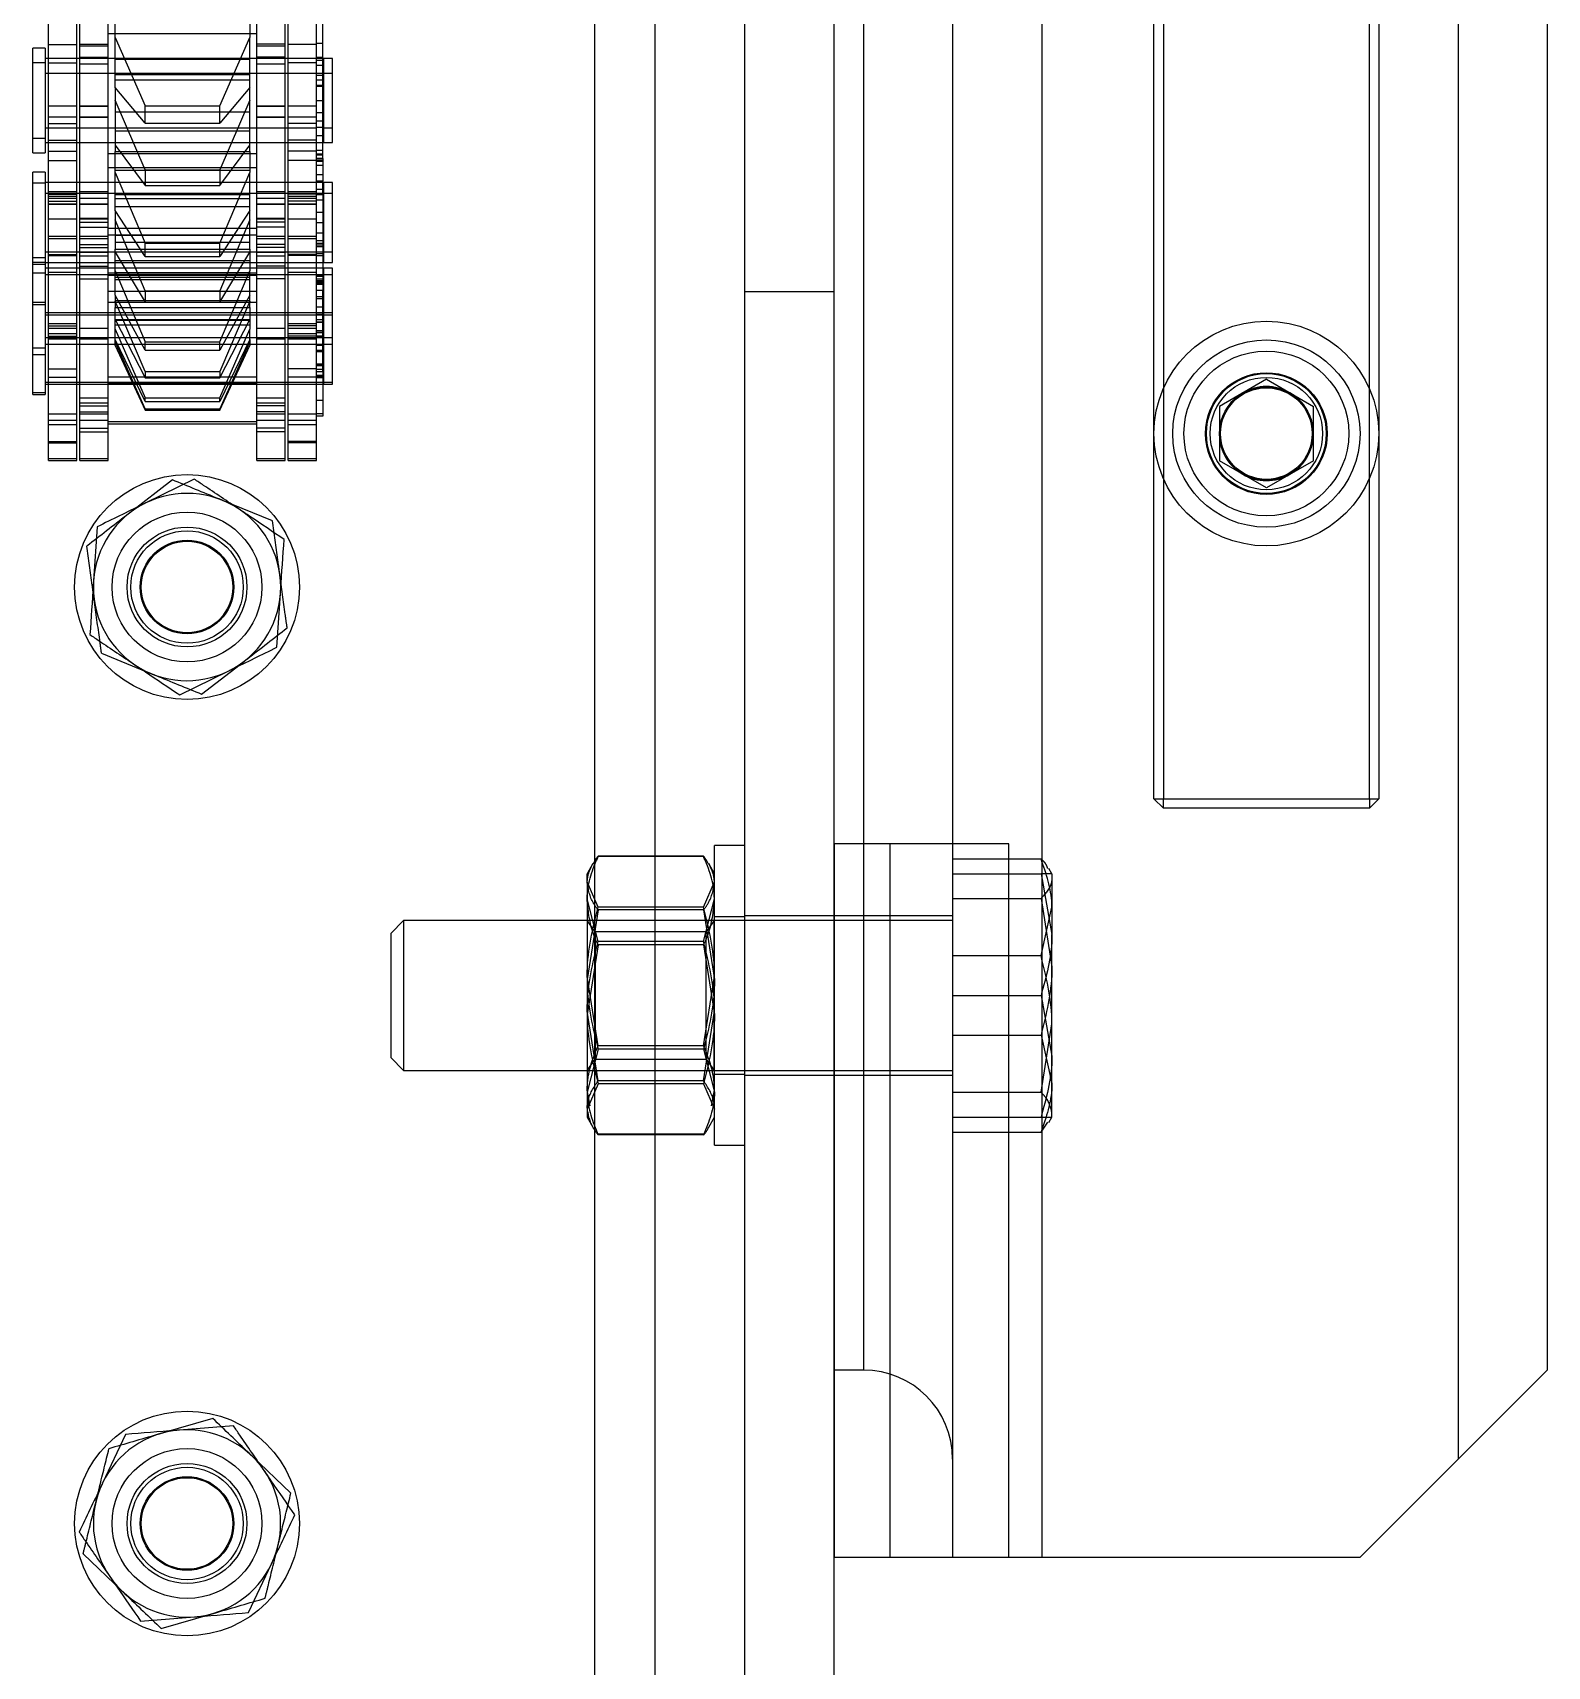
# Model space of a CAD drawing. Header units: metres. Extents: x 0 to 63075, y 0 to 44550.
# Drawn here: x 14015.7 to 14096.6, y 27165.4 to 27252.7 of the extents above; entities that cross this region are included whole.
import ezdxf

# ---------------------------------------------------------------- set-up
doc = ezdxf.new("R2010")
doc.units = ezdxf.units.M
doc.header["$LTSCALE"] = 75
doc.linetypes.add('HIDDEN2', pattern=[4.7625, 3.175, -1.5875])
for name, color, linetype in [('SDM', 7, 'Continuous'), ('SL4', 4, 'Continuous'), ('ST1', 7, 'HIDDEN2')]:
    doc.layers.add(name, color=color, linetype=linetype)

# ---------------------------------------------------------------- blocks, each defined once
blk = doc.blocks.new('A$C429c7d53')
at = {"layer": 'SL4'}
for p, q in [((337.765, 1004.763), (337.765, 54.76)), ((339.358, 381.194), (339.358, 91.194)), ((344.115, 378.194), (344.115, 86.437)), ((371.108, 378.194), (371.108, 86.437)), ((375.865, 378.019), (375.865, 91.194)), ((348.878, 344.217), (348.878, 117.694)), ((328.24, 59.76), (328.24, 215)), ((360.865, 144.092), (358.355, 142.643)), ((360.865, 144.092), (363.375, 142.643)), ((358.355, 142.643), (358.355, 139.745)), ((363.375, 139.745), (363.375, 142.643)), ((360.865, 138.296), (358.355, 139.745)), ((363.375, 139.745), (360.865, 138.296)), ((303.629, 138.76), (301.038, 137.489)), ((298.446, 136.217), (298.251, 133.337)), ((308.034, 129.783), (308.229, 132.663)), ((302.851, 127.24), (305.442, 128.511)), ((344.115, 117.694), (348.834, 117.694)), ((348.834, 117.694), (349.415, 114.444)), ((349.415, 117.694), (349.415, 114.444)), ((349.415, 107.944), (349.415, 114.444)), ((344.115, 111.194), (348.834, 111.194)), ((348.834, 111.194), (349.415, 107.944)), ((349.415, 104.694), (349.415, 107.944)), ((344.115, 104.694), (348.834, 104.694)), ((348.878, 104.694), (348.878, 81.194)), ((339.358, 91.194), (337.765, 91.194)), ((371.108, 86.437), (375.865, 91.194)), ((305.718, 88.215), (302.841, 87.984)), ((299.963, 87.753), (298.724, 85.146)), ((344.115, 86.437), (344.115, 81.194)), ((365.865, 81.194), (371.108, 86.437)), ((337.765, 81.194), (344.115, 81.194)), ((344.115, 81.194), (348.878, 81.194)), ((348.878, 81.194), (365.865, 81.194)), ((306.517, 78.247), (307.756, 80.854)), ((300.762, 77.785), (303.639, 78.016))]:
    blk.add_line(p, q, dxfattribs=at)
for radius in [6, 5, 4.4]:
    blk.add_circle((360.865, 141.194), radius, dxfattribs=at)
for centre, radius, start, end in [((360.865, 141.194), 2.51, 120, 180), ((360.865, 141.194), 2.51, 60, 120), ((360.865, 141.194), 2.51, 0, 60), ((360.865, 141.194), 2.51, 180, 240), ((360.865, 141.194), 2.51, 300, 0), ((360.865, 141.194), 2.51, 240, 300), ((303.24, 133), 5, 56.13507, 116.13507), ((303.24, 133), 5, 116.13507, 176.13507), ((303.24, 133), 5, 356.13507, 56.13507), ((303.24, 133), 5, 176.13507, 236.13507), ((303.24, 133), 5, 296.13507, 356.13507), ((303.24, 133), 5, 236.13507, 296.13507), ((339.358, 86.437), 4.757, 0, 90), ((303.24, 83), 5, 94.58189, 154.58189), ((303.24, 83), 5, 34.58189, 94.58189), ((303.24, 83), 5, 334.58189, 34.58189), ((303.24, 83), 5, 154.58189, 214.58189), ((303.24, 83), 5, 274.58189, 334.58189), ((303.24, 83), 5, 214.58189, 274.58189)]:
    blk.add_arc(centre, radius, start, end, dxfattribs=at)
for points, knots in [([(306.026, 137.152), (305.386, 137.581), (304.574, 138.126), (303.794, 138.65), (303.629, 138.76)], [0, 0, 0, 0, 0.788999, 1, 1, 1, 1]), ([(301.038, 137.489), (300.976, 137.459), (300.101, 137.029), (299.243, 136.608), (298.446, 136.217)], [0, 0, 0, 0, 0.070201, 1, 1, 1, 1]), ([(308.423, 135.543), (307.816, 135.951), (307.025, 136.481), (306.214, 137.026), (306.026, 137.152)], [0, 0, 0, 0, 0.768151, 1, 1, 1, 1]), ([(308.229, 132.663), (308.233, 132.731), (308.299, 133.704), (308.363, 134.657), (308.423, 135.543)], [0, 0, 0, 0, 0.070201, 1, 1, 1, 1]), ([(298.251, 133.337), (298.247, 133.269), (298.181, 132.296), (298.117, 131.343), (298.057, 130.457)], [0, 0, 0, 0, 0.070201, 1, 1, 1, 1]), ([(298.057, 130.457), (298.221, 130.346), (299.002, 129.823), (299.814, 129.278), (300.454, 128.848)], [0, 0, 0, 0, 0.211001, 1, 1, 1, 1]), ([(305.442, 128.511), (305.504, 128.541), (306.379, 128.971), (307.237, 129.392), (308.034, 129.783)], [0, 0, 0, 0, 0.070201, 1, 1, 1, 1]), ([(300.454, 128.848), (300.642, 128.722), (301.453, 128.178), (302.244, 127.647), (302.851, 127.24)], [0, 0, 0, 0, 0.231849, 1, 1, 1, 1]), ([(349.415, 117.694), (349.408, 117.694), (349.379, 117.694), (349.069, 117.694), (348.834, 117.694)], [0, 0, 0, 0, 0.241851, 1, 1, 1, 1]), ([(349.415, 114.444), (349.414, 114.367), (349.406, 113.27), (349.11, 112.194), (348.834, 111.194)], [0, 0, 0, 0, 0.0702148, 1, 1, 1, 1]), ([(349.415, 107.944), (349.414, 107.867), (349.406, 106.77), (349.11, 105.694), (348.834, 104.694)], [0, 0, 0, 0, 0.070215, 1, 1, 1, 1]), ([(348.834, 104.694), (349.069, 104.694), (349.379, 104.694), (349.408, 104.694), (349.415, 104.694)], [0, 0, 0, 0, 0.758149, 1, 1, 1, 1]), ([(307.357, 85.838), (306.919, 86.473), (306.364, 87.277), (305.831, 88.051), (305.718, 88.215)], [0, 0, 0, 0, 0.788999, 1, 1, 1, 1]), ([(302.841, 87.984), (302.772, 87.979), (301.801, 87.901), (300.848, 87.824), (299.963, 87.753)], [0, 0, 0, 0, 0.070201, 1, 1, 1, 1]), ([(308.995, 83.461), (308.58, 84.063), (308.04, 84.847), (307.485, 85.651), (307.357, 85.838)], [0, 0, 0, 0, 0.768151, 1, 1, 1, 1]), ([(298.724, 85.146), (298.695, 85.084), (298.276, 84.204), (297.866, 83.341), (297.485, 82.539)], [0, 0, 0, 0, 0.070201, 1, 1, 1, 1]), ([(307.756, 80.854), (307.785, 80.916), (308.204, 81.796), (308.614, 82.659), (308.995, 83.461)], [0, 0, 0, 0, 0.070201, 1, 1, 1, 1]), ([(297.485, 82.539), (297.598, 82.376), (298.131, 81.602), (298.686, 80.797), (299.123, 80.162)], [0, 0, 0, 0, 0.211001, 1, 1, 1, 1]), ([(299.123, 80.162), (299.252, 79.976), (299.806, 79.171), (300.347, 78.388), (300.762, 77.785)], [0, 0, 0, 0, 0.231849, 1, 1, 1, 1]), ([(303.639, 78.016), (303.708, 78.021), (304.679, 78.099), (305.632, 78.176), (306.517, 78.247)], [0, 0, 0, 0, 0.070201, 1, 1, 1, 1])]:
    blk.add_open_spline(points, degree=3, knots=knots, dxfattribs=at)
at = {"layer": 'ST1'}
for p, q in [((325.003, 1004.763), (325.003, 4.763)), ((333.003, 1004.763), (333.003, 4.763)), ((348.878, 381.194), (348.878, 81.194)), ((371.108, 381.194), (371.108, 86.437)), ((339.358, 378.194), (339.358, 91.194)), ((354.865, 121.694), (354.865, 340.694)), ((355.365, 340.694), (355.365, 121.694)), ((366.365, 121.694), (366.365, 340.694)), ((366.865, 340.694), (366.865, 121.694)), ((295.843, 160.987), (295.843, 170.782)), ((297.363, 160.987), (297.363, 170.782)), ((308.637, 160.987), (308.637, 170.782)), ((310.157, 160.987), (310.157, 170.782)), ((297.515, 160.927), (297.515, 166.159)), ((299.035, 160.927), (299.035, 166.159)), ((306.965, 160.927), (306.965, 166.159)), ((308.485, 160.927), (308.485, 166.159)), ((310.489, 155.885), (310.489, 164.151)), ((299.4, 162.343), (299.4, 163.409)), ((306.6, 163.409), (306.6, 162.343)), ((306.965, 162.542), (299.035, 162.542)), ((299.4, 162.343), (301, 158.698)), ((299.4, 159.67), (299.4, 162.343)), ((305, 158.698), (306.6, 162.343)), ((306.6, 159.67), (306.6, 162.343)), ((295, 160.981), (295, 161.765)), ((295.659, 161.765), (295, 161.765)), ((295.659, 161.765), (295.659, 160.981)), ((295.843, 161.969), (297.363, 161.969)), ((297.515, 161.977), (299.035, 161.977)), ((297.515, 161.892), (299.035, 161.892)), ((308.485, 161.977), (306.965, 161.977)), ((306.965, 161.892), (308.485, 161.892)), ((310.157, 161.969), (308.637, 161.969)), ((310.489, 162.019), (310.157, 162.019)), ((295, 160.143), (295, 160.981)), ((295.659, 160.981), (295, 160.981)), ((310.157, 161.211), (295.659, 161.211)), ((295.659, 160.981), (295.659, 160.143)), ((297.363, 161.211), (295.843, 161.211)), ((295.843, 160.987), (297.363, 160.987)), ((295.843, 156.855), (295.843, 160.987)), ((297.363, 156.855), (297.363, 160.987)), ((297.515, 161.293), (299.035, 161.293)), ((299.035, 161.211), (297.515, 161.211)), ((297.515, 152.662), (297.515, 160.927)), ((297.515, 160.927), (299.035, 160.927)), ((306.965, 161.211), (299.035, 161.211)), ((299.035, 152.662), (299.035, 160.927)), ((306.6, 161.163), (299.4, 161.163)), ((308.485, 161.293), (306.965, 161.293)), ((308.485, 161.211), (306.965, 161.211)), ((306.965, 152.662), (306.965, 160.927)), ((306.965, 160.927), (308.485, 160.927)), ((308.485, 152.662), (308.485, 160.927)), ((310.489, 161.211), (308.637, 161.211)), ((310.157, 160.987), (308.637, 160.987)), ((308.637, 156.855), (308.637, 160.987)), ((310.489, 161.279), (310.157, 161.279)), ((310.489, 161.104), (310.157, 161.104)), ((310.157, 156.855), (310.157, 160.987)), ((310.526, 160.842), (310.157, 160.842)), ((310.526, 161.211), (310.526, 160.427)), ((311, 161.211), (310.526, 161.211)), ((311, 160.427), (311, 161.211)), ((295, 156.184), (295, 160.143)), ((310.157, 160.427), (295.659, 160.427)), ((295.659, 160.143), (295.659, 156.184)), ((297.363, 160.427), (295.843, 160.427)), ((299.035, 160.427), (297.515, 160.427)), ((306.965, 160.427), (299.035, 160.427)), ((299.4, 160.364), (306.6, 160.364)), ((299.4, 160.088), (306.6, 160.088)), ((301, 157.77), (299.4, 159.67)), ((299.4, 159.67), (299.4, 156.262)), ((306.6, 159.67), (305, 157.77)), ((306.6, 156.262), (306.6, 159.67)), ((308.485, 160.427), (306.965, 160.427)), ((310.489, 160.427), (308.637, 160.427)), ((310.489, 160.307), (310.157, 160.307)), ((310.526, 160.058), (310.157, 160.058)), ((310.489, 159.782), (310.157, 159.782)), ((310.489, 159.732), (310.157, 159.732)), ((310.526, 160.427), (310.526, 156.737)), ((311, 160.427), (310.526, 160.427)), ((311, 159.783), (311, 160.427)), ((311, 156.737), (311, 159.783)), ((301, 155.272), (299.4, 158.99)), ((306.6, 158.99), (305, 155.272)), ((310.489, 158.964), (310.157, 158.964)), ((297.363, 158.67), (295.843, 158.67)), ((297.363, 158.091), (295.843, 158.091)), ((299.035, 158.67), (297.515, 158.67)), ((297.515, 158.669), (299.035, 158.669)), ((297.515, 158.668), (299.035, 158.668)), ((299.035, 158.091), (297.515, 158.091)), ((297.515, 158.087), (299.035, 158.087)), ((297.515, 158.083), (299.035, 158.083)), ((306.6, 158.348), (299.4, 158.348)), ((301, 157.77), (301, 158.698)), ((301, 158.698), (305, 158.698)), ((305, 157.77), (305, 158.698)), ((308.485, 158.67), (306.965, 158.67)), ((308.485, 158.669), (306.965, 158.669)), ((306.965, 158.668), (308.485, 158.668)), ((308.485, 158.091), (306.965, 158.091)), ((308.485, 158.087), (306.965, 158.087)), ((306.965, 158.083), (308.485, 158.083)), ((310.157, 158.67), (308.637, 158.67)), ((310.157, 158.091), (308.637, 158.091)), ((310.489, 158.32), (310.157, 158.32)), ((310.157, 157.89), (310.526, 157.89)), ((295.659, 157.521), (310.157, 157.521)), ((295.843, 157.746), (297.363, 157.746)), ((295.843, 157.521), (297.363, 157.521)), ((297.515, 157.521), (299.035, 157.521)), ((299.035, 157.521), (306.965, 157.521)), ((299.4, 157.353), (306.6, 157.353)), ((301, 157.77), (305, 157.77)), ((306.965, 157.521), (308.485, 157.521)), ((310.157, 157.746), (308.637, 157.746)), ((308.637, 157.521), (310.157, 157.521)), ((310.489, 157.528), (310.157, 157.528)), ((310.157, 157.106), (310.526, 157.106)), ((310.526, 157.521), (311, 157.521)), ((295, 156.968), (295.659, 156.968)), ((295, 156.184), (295.659, 156.184)), ((295.659, 156.737), (310.157, 156.737)), ((295.843, 156.855), (297.363, 156.855)), ((295.843, 152.662), (295.843, 156.855)), ((295.843, 156.737), (297.363, 156.737)), ((295.843, 156.268), (297.363, 156.268)), ((297.363, 152.662), (297.363, 156.855)), ((297.515, 156.737), (299.035, 156.737)), ((299.035, 156.737), (306.965, 156.737)), ((306.965, 156.71), (299.035, 156.71)), ((299.4, 156.588), (301, 154.438)), ((299.4, 156.262), (306.6, 156.262)), ((299.4, 155.132), (299.4, 156.262)), ((305, 154.438), (306.6, 156.588)), ((306.6, 156.262), (306.6, 155.132)), ((306.965, 156.737), (308.485, 156.737)), ((310.157, 156.855), (308.637, 156.855)), ((308.637, 152.662), (308.637, 156.855)), ((308.637, 156.737), (310.489, 156.737)), ((310.157, 156.268), (308.637, 156.268)), ((310.157, 152.662), (310.157, 156.855)), ((310.489, 156.713), (310.157, 156.713)), ((310.489, 156.302), (310.157, 156.302)), ((310.526, 156.737), (311, 156.737)), ((295.843, 155.778), (297.363, 155.778)), ((306.965, 156.131), (299.035, 156.131)), ((299.035, 155.406), (306.965, 155.406)), ((301, 155.272), (305, 155.272)), ((301, 155.272), (301, 154.438)), ((305, 155.272), (305, 154.438)), ((310.157, 155.778), (308.637, 155.778)), ((310.489, 156.115), (310.157, 156.115)), ((310.489, 156.064), (310.157, 156.064)), ((310.489, 155.885), (310.157, 155.885)), ((310.157, 155.814), (310.489, 155.814)), ((310.489, 155.723), (310.157, 155.723)), ((310.489, 155.508), (310.157, 155.508)), ((310.489, 155.885), (310.489, 155.03)), ((295, 154.57), (295, 155.148)), ((295.659, 155.148), (295, 155.148)), ((295, 152.993), (295, 154.57)), ((295.659, 154.57), (295, 154.57)), ((295.659, 155.148), (295.659, 154.57)), ((310.157, 154.595), (295.659, 154.595)), ((295.659, 154.57), (295.659, 152.993)), ((297.363, 154.595), (295.843, 154.595)), ((299.035, 154.595), (297.515, 154.595)), ((299.035, 154.622), (306.965, 154.622)), ((306.965, 154.595), (299.035, 154.595)), ((306.6, 155.235), (299.4, 155.235)), ((299.4, 155.132), (301, 151.353)), ((299.4, 153.107), (299.4, 155.132)), ((301, 154.438), (305, 154.438)), ((305, 151.353), (306.6, 155.132)), ((306.6, 153.107), (306.6, 155.132)), ((308.485, 154.595), (306.965, 154.595)), ((310.489, 154.595), (308.637, 154.595)), ((310.157, 155.03), (310.489, 155.03)), ((310.489, 154.665), (310.157, 154.665)), ((310.489, 155.03), (310.489, 154.665)), ((310.489, 153.937), (310.489, 154.665)), ((310.526, 154.595), (310.526, 154.016)), ((311, 154.595), (310.526, 154.595)), ((311, 154.016), (311, 154.595)), ((310.157, 154.016), (295.659, 154.016)), ((297.363, 154.096), (295.843, 154.096)), ((297.363, 154.016), (295.843, 154.016)), ((295.843, 153.981), (297.363, 153.981)), ((295.843, 153.865), (297.363, 153.865)), ((297.363, 153.741), (295.843, 153.741)), ((295.843, 153.603), (297.363, 153.603)), ((299.035, 154.096), (297.515, 154.096)), ((299.035, 154.016), (297.515, 154.016)), ((299.035, 153.741), (297.515, 153.741)), ((306.965, 154.016), (299.035, 154.016)), ((299.4, 153.957), (306.6, 153.957)), ((299.4, 153.753), (306.6, 153.753)), ((308.485, 154.096), (306.965, 154.096)), ((308.485, 154.016), (306.965, 154.016)), ((308.485, 153.741), (306.965, 153.741)), ((310.157, 154.096), (308.637, 154.096)), ((310.489, 154.016), (308.637, 154.016)), ((310.157, 153.981), (308.637, 153.981)), ((308.637, 153.865), (310.157, 153.865)), ((310.157, 153.741), (308.637, 153.741)), ((310.157, 153.603), (308.637, 153.603)), ((310.526, 154.226), (310.157, 154.226)), ((310.489, 153.937), (310.157, 153.937)), ((310.526, 153.647), (310.157, 153.647)), ((310.489, 153.937), (310.489, 152.448)), ((310.526, 154.016), (310.526, 150.326)), ((311, 154.016), (310.526, 154.016)), ((311, 152.803), (311, 154.016)), ((295, 149.773), (295, 152.993)), ((295.659, 152.993), (295.659, 149.773)), ((295.843, 153.465), (297.363, 153.465)), ((295.843, 153.446), (297.363, 153.446)), ((295.843, 146.251), (295.843, 152.662)), ((295.843, 152.662), (297.363, 152.662)), ((297.363, 146.251), (297.363, 152.662)), ((299.035, 153.448), (297.515, 153.448)), ((297.515, 153.447), (299.035, 153.447)), ((297.515, 153.446), (299.035, 153.446)), ((299.035, 152.67), (297.515, 152.67)), ((297.515, 152.666), (299.035, 152.666)), ((297.515, 149.461), (297.515, 152.662)), ((297.515, 152.662), (299.035, 152.662)), ((299.035, 149.461), (299.035, 152.662)), ((306.6, 153.307), (299.4, 153.307)), ((301, 150.65), (299.4, 153.107)), ((299.4, 153.107), (299.4, 151.045)), ((306.6, 153.107), (305, 150.65)), ((306.6, 151.045), (306.6, 153.107)), ((308.485, 153.448), (306.965, 153.448)), ((308.485, 153.447), (306.965, 153.447)), ((306.965, 153.446), (308.485, 153.446)), ((308.485, 152.67), (306.965, 152.67)), ((308.485, 152.666), (306.965, 152.666)), ((306.965, 149.461), (306.965, 152.662)), ((306.965, 152.662), (308.485, 152.662)), ((308.485, 149.461), (308.485, 152.662)), ((308.637, 153.465), (310.157, 153.465)), ((308.637, 153.446), (310.157, 153.446)), ((308.637, 146.251), (308.637, 152.662)), ((308.637, 152.662), (310.157, 152.662)), ((310.489, 152.992), (310.157, 152.992)), ((310.157, 146.251), (310.157, 152.662)), ((311, 150.326), (311, 152.803)), ((297.515, 152.487), (299.035, 152.487)), ((297.515, 152.208), (299.035, 152.208)), ((306.965, 152.136), (299.035, 152.136)), ((306.965, 151.781), (299.035, 151.781)), ((301, 148.806), (299.4, 152.605)), ((299.4, 151.792), (306.6, 151.792)), ((306.6, 152.605), (305, 148.806)), ((308.485, 152.487), (306.965, 152.487)), ((308.485, 152.208), (306.965, 152.208)), ((310.489, 152.448), (310.157, 152.448)), ((310.489, 151.891), (310.157, 151.891)), ((310.489, 152.448), (310.489, 151.891)), ((310.489, 151.891), (310.489, 148.834)), ((295.659, 150.905), (310.157, 150.905)), ((297.363, 151.711), (295.843, 151.711)), ((297.363, 151.591), (295.843, 151.591)), ((295.843, 150.905), (297.363, 150.905)), ((299.035, 151.711), (297.515, 151.711)), ((299.035, 151.591), (297.515, 151.591)), ((297.515, 151.295), (299.035, 151.295)), ((297.515, 151.133), (299.035, 151.133)), ((297.515, 150.905), (299.035, 150.905)), ((299.035, 150.905), (306.965, 150.905)), ((306.6, 151.398), (299.4, 151.398)), ((299.4, 151.045), (306.6, 151.045)), ((299.4, 149.886), (299.4, 151.045)), ((301, 150.65), (301, 151.353)), ((301, 151.353), (305, 151.353)), ((305, 150.65), (305, 151.353)), ((306.6, 151.045), (306.6, 149.886)), ((308.485, 151.711), (306.965, 151.711)), ((308.485, 151.591), (306.965, 151.591)), ((308.485, 151.295), (306.965, 151.295)), ((308.485, 151.133), (306.965, 151.133)), ((306.965, 150.905), (308.485, 150.905)), ((310.157, 151.711), (308.637, 151.711)), ((310.157, 151.591), (308.637, 151.591)), ((308.637, 150.905), (310.489, 150.905)), ((310.489, 151.489), (310.157, 151.489)), ((310.489, 151.341), (310.157, 151.341)), ((310.157, 151.274), (310.526, 151.274)), ((310.489, 151.164), (310.157, 151.164)), ((310.489, 151.158), (310.157, 151.158)), ((310.526, 150.905), (311, 150.905)), ((295.659, 150.574), (295, 150.574)), ((295, 150.351), (295.659, 150.351)), ((295.659, 150.219), (295, 150.219)), ((295.659, 150.326), (310.157, 150.326)), ((295.843, 150.757), (297.363, 150.757)), ((295.843, 150.697), (297.363, 150.697)), ((295.843, 150.326), (297.363, 150.326)), ((297.515, 150.879), (299.035, 150.879)), ((297.515, 150.675), (299.035, 150.675)), ((297.515, 150.326), (299.035, 150.326)), ((297.515, 150.139), (299.035, 150.139)), ((299.035, 150.326), (306.965, 150.326)), ((299.4, 150.884), (301, 148.209)), ((306.6, 150.418), (299.4, 150.418)), ((301, 150.65), (305, 150.65)), ((305, 148.209), (306.6, 150.884)), ((306.965, 150.879), (308.485, 150.879)), ((306.965, 150.675), (308.485, 150.675)), ((306.965, 150.326), (308.485, 150.326)), ((308.485, 150.139), (306.965, 150.139)), ((310.157, 150.757), (308.637, 150.757)), ((310.157, 150.697), (308.637, 150.697)), ((308.637, 150.326), (310.489, 150.326)), ((310.489, 150.785), (310.157, 150.785)), ((310.157, 150.695), (310.526, 150.695)), ((310.526, 150.326), (311, 150.326)), ((295, 148.642), (295, 149.773)), ((295, 149.773), (295.659, 149.773)), ((310.157, 150.021), (295.659, 150.021)), ((295.659, 149.773), (295.659, 148.642)), ((310.157, 149.666), (295.659, 149.666)), ((297.363, 150.021), (295.843, 150.021)), ((295.843, 149.804), (297.363, 149.804)), ((297.363, 149.666), (295.843, 149.666)), ((299.035, 150.021), (297.515, 150.021)), ((299.035, 149.666), (297.515, 149.666)), ((297.515, 149.461), (299.035, 149.461)), ((297.515, 146.251), (297.515, 149.461)), ((306.965, 150.021), (299.035, 150.021)), ((306.965, 149.751), (299.035, 149.751)), ((306.965, 149.666), (299.035, 149.666)), ((306.965, 149.631), (299.035, 149.631)), ((299.035, 146.251), (299.035, 149.461)), ((299.4, 149.886), (301, 146.095)), ((299.4, 148.576), (299.4, 149.886)), ((306.6, 149.775), (299.4, 149.775)), ((299.4, 149.552), (306.6, 149.552)), ((299.4, 149.427), (306.6, 149.427)), ((305, 146.095), (306.6, 149.886)), ((306.6, 148.576), (306.6, 149.886)), ((308.485, 150.021), (306.965, 150.021)), ((308.485, 149.666), (306.965, 149.666)), ((308.485, 149.461), (306.965, 149.461)), ((306.965, 146.251), (306.965, 149.461)), ((308.485, 146.251), (308.485, 149.461)), ((310.489, 150.021), (308.637, 150.021)), ((308.637, 149.804), (310.157, 149.804)), ((310.489, 149.666), (308.637, 149.666)), ((310.526, 149.652), (310.157, 149.652)), ((310.489, 149.584), (310.157, 149.584)), ((310.489, 149.436), (310.157, 149.436)), ((310.489, 149.342), (310.157, 149.342)), ((310.526, 149.297), (310.157, 149.297)), ((310.489, 149.223), (310.157, 149.223)), ((310.489, 149.207), (310.157, 149.207)), ((310.526, 150.021), (310.526, 149.666)), ((311, 150.021), (310.526, 150.021)), ((310.526, 149.666), (310.526, 145.976)), ((311, 149.666), (310.526, 149.666)), ((311, 149.666), (311, 150.021)), ((311, 148.453), (311, 149.666)), ((295, 145.422), (295, 148.642)), ((295.659, 148.642), (295.659, 145.422)), ((299.035, 148.79), (306.965, 148.79)), ((301, 145.64), (299.4, 148.576)), ((299.4, 148.576), (299.4, 147.924)), ((299.4, 148.304), (306.6, 148.304)), ((301, 148.806), (301, 148.209)), ((301, 148.806), (305, 148.806)), ((305, 148.806), (305, 148.209)), ((306.6, 148.576), (305, 145.64)), ((306.6, 147.924), (306.6, 148.576)), ((310.489, 149.154), (310.157, 149.154)), ((310.489, 148.834), (310.157, 148.834)), ((310.157, 148.504), (310.489, 148.504)), ((310.489, 148.389), (310.157, 148.389)), ((310.489, 144.484), (310.489, 148.834)), ((311, 145.976), (311, 148.453)), ((333.003, 148.783), (337.765, 148.783)), ((295.659, 148.189), (295, 148.189)), ((295.659, 148.07), (295, 148.07)), ((310.157, 147.636), (295.659, 147.636)), ((310.157, 147.516), (295.659, 147.516)), ((297.363, 147.636), (295.843, 147.636)), ((297.363, 147.516), (295.843, 147.516)), ((299.035, 147.636), (297.515, 147.636)), ((299.035, 147.516), (297.515, 147.516)), ((299.035, 148.211), (306.965, 148.211)), ((306.965, 147.636), (299.035, 147.636)), ((306.965, 147.516), (299.035, 147.516)), ((301, 144.51), (299.4, 148.268)), ((299.4, 147.924), (306.6, 147.924)), ((299.4, 146.774), (299.4, 147.924)), ((301, 148.209), (305, 148.209)), ((306.6, 148.268), (305, 144.51)), ((306.6, 147.924), (306.6, 146.774)), ((308.485, 147.636), (306.965, 147.636)), ((308.485, 147.516), (306.965, 147.516)), ((310.489, 147.636), (308.637, 147.636)), ((310.489, 147.516), (308.637, 147.516)), ((310.489, 147.934), (310.157, 147.934)), ((310.489, 147.544), (310.157, 147.544)), ((311, 147.636), (310.526, 147.636)), ((311, 147.516), (310.526, 147.516)), ((297.363, 147.06), (295.843, 147.06)), ((295.843, 146.945), (297.363, 146.945)), ((295.843, 146.83), (297.363, 146.83)), ((297.515, 146.83), (299.035, 146.83)), ((299.4, 147.293), (306.6, 147.293)), ((299.4, 147.281), (301, 144.167)), ((299.4, 147.251), (306.6, 147.251)), ((299.4, 147.001), (306.6, 147.001)), ((299.4, 146.774), (301, 143.093)), ((299.4, 146.22), (299.4, 146.774)), ((305, 144.167), (306.6, 147.281)), ((305, 143.093), (306.6, 146.774)), ((306.6, 146.22), (306.6, 146.774)), ((306.965, 146.83), (308.485, 146.83)), ((310.157, 147.06), (308.637, 147.06)), ((310.157, 146.945), (308.637, 146.945)), ((308.637, 146.83), (310.157, 146.83)), ((310.526, 147.267), (310.157, 147.267)), ((310.526, 147.147), (310.157, 147.147)), ((310.489, 147.137), (310.157, 147.137)), ((310.489, 147.117), (310.157, 147.117)), ((310.157, 146.7), (310.526, 146.7)), ((310.489, 146.66), (310.157, 146.66)), ((310.489, 146.571), (310.157, 146.571)), ((295, 145.777), (295.659, 145.777)), ((295.659, 146.331), (310.157, 146.331)), ((295.659, 145.976), (310.157, 145.976)), ((297.363, 146.527), (295.843, 146.527)), ((295.843, 146.389), (297.363, 146.389)), ((295.843, 146.331), (297.363, 146.331)), ((295.843, 144.214), (295.843, 146.251)), ((295.843, 146.251), (297.363, 146.251)), ((295.843, 145.976), (297.363, 145.976)), ((297.363, 144.214), (297.363, 146.251)), ((297.515, 146.331), (299.035, 146.331)), ((297.515, 141.901), (297.515, 146.251)), ((297.515, 146.251), (299.035, 146.251)), ((297.515, 145.976), (299.035, 145.976)), ((299.035, 146.331), (306.965, 146.331)), ((299.035, 141.901), (299.035, 146.251)), ((299.035, 145.976), (306.965, 145.976)), ((301, 142.901), (299.4, 146.22)), ((299.4, 145.897), (299.4, 146.22)), ((301, 142.52), (299.4, 146.116)), ((299.4, 145.897), (301, 142.444)), ((301, 146.095), (305, 146.095)), ((301, 145.64), (301, 146.095)), ((306.6, 146.22), (305, 142.901)), ((306.6, 146.116), (305, 142.52)), ((305, 145.64), (305, 146.095)), ((305, 142.444), (306.6, 145.897)), ((306.6, 146.22), (306.6, 145.897)), ((306.965, 146.331), (308.485, 146.331)), ((306.965, 141.901), (306.965, 146.251)), ((306.965, 146.251), (308.485, 146.251)), ((306.965, 145.976), (308.485, 145.976)), ((308.485, 141.901), (308.485, 146.251)), ((310.157, 146.527), (308.637, 146.527)), ((310.157, 146.389), (308.637, 146.389)), ((308.637, 146.331), (310.489, 146.331)), ((308.637, 144.214), (308.637, 146.251)), ((308.637, 146.251), (310.157, 146.251)), ((308.637, 145.976), (310.489, 145.976)), ((310.489, 146.4), (310.157, 146.4)), ((310.157, 146.345), (310.526, 146.345)), ((310.157, 144.214), (310.157, 146.251)), ((310.157, 145.908), (310.489, 145.908)), ((310.526, 146.331), (311, 146.331)), ((310.526, 145.976), (310.526, 143.826)), ((310.526, 145.976), (311, 145.976)), ((311, 145.654), (311, 145.976)), ((295, 143.273), (295, 145.422)), ((295, 145.422), (295.659, 145.422)), ((295.659, 145.422), (295.659, 143.273)), ((301, 145.64), (305, 145.64)), ((310.489, 145.635), (310.157, 145.635)), ((310.489, 145.554), (310.157, 145.554)), ((310.489, 144.891), (310.157, 144.891)), ((310.489, 144.862), (310.157, 144.862)), ((310.489, 144.802), (310.157, 144.802)), ((311, 143.826), (311, 145.654)), ((295.659, 143.946), (310.157, 143.946)), ((295.843, 144.658), (297.363, 144.658)), ((295.843, 144.214), (297.363, 144.214)), ((295.843, 141.901), (295.843, 144.214)), ((295.843, 143.946), (297.363, 143.946)), ((297.363, 141.901), (297.363, 144.214)), ((297.515, 143.946), (299.035, 143.946)), ((299.035, 144.216), (306.965, 144.216)), ((299.035, 143.946), (306.965, 143.946)), ((301, 144.51), (301, 144.167)), ((301, 144.51), (305, 144.51)), ((301, 144.167), (305, 144.167)), ((305, 144.51), (305, 144.167)), ((306.965, 143.946), (308.485, 143.946)), ((310.157, 144.658), (308.637, 144.658)), ((310.157, 144.214), (308.637, 144.214)), ((308.637, 141.901), (308.637, 144.214)), ((308.637, 143.946), (310.489, 143.946)), ((310.157, 144.624), (310.489, 144.624)), ((310.489, 144.484), (310.157, 144.484)), ((310.157, 144.315), (310.526, 144.315)), ((310.157, 144.269), (310.489, 144.269)), ((310.157, 141.901), (310.157, 144.214)), ((310.157, 144.195), (310.526, 144.195)), ((310.489, 144.185), (310.157, 144.185)), ((310.489, 144.165), (310.157, 144.165)), ((310.489, 144.484), (310.489, 144.269)), ((310.489, 144.269), (310.489, 144.185)), ((310.489, 144.185), (310.489, 144.165)), ((310.489, 144.165), (310.489, 142.119)), ((310.526, 143.946), (311, 143.946)), ((295, 143.392), (295.659, 143.392)), ((295, 143.273), (295.659, 143.273)), ((295.659, 143.826), (310.157, 143.826)), ((295.843, 143.826), (297.363, 143.826)), ((297.515, 143.826), (299.035, 143.826)), ((299.035, 143.088), (297.515, 143.088)), ((299.035, 143.861), (306.965, 143.861)), ((299.035, 143.826), (306.965, 143.826)), ((301, 143.093), (305, 143.093)), ((301, 142.901), (301, 143.093)), ((305, 142.901), (305, 143.093)), ((306.965, 143.826), (308.485, 143.826)), ((308.485, 143.088), (306.965, 143.088)), ((308.637, 143.826), (310.489, 143.826)), ((310.526, 143.826), (311, 143.826)), ((295.843, 142.256), (297.363, 142.256)), ((299.035, 142.817), (297.515, 142.817)), ((297.515, 142.672), (299.035, 142.672)), ((297.515, 142.359), (299.035, 142.359)), ((297.515, 142.256), (299.035, 142.256)), ((301, 142.901), (305, 142.901)), ((301, 142.52), (301, 142.444)), ((301, 142.52), (305, 142.52)), ((301, 142.444), (305, 142.444)), ((305, 142.52), (305, 142.444)), ((308.485, 142.817), (306.965, 142.817)), ((308.485, 142.672), (306.965, 142.672)), ((308.485, 142.359), (306.965, 142.359)), ((306.965, 142.256), (308.485, 142.256)), ((308.637, 142.256), (310.157, 142.256)), ((310.489, 142.958), (310.157, 142.958)), ((310.489, 142.239), (310.157, 142.239)), ((295.843, 139.751), (295.843, 141.901)), ((295.843, 141.901), (297.363, 141.901)), ((297.363, 141.658), (295.843, 141.658)), ((297.363, 139.751), (297.363, 141.901)), ((297.515, 141.284), (297.515, 141.901)), ((297.515, 141.901), (299.035, 141.901)), ((297.515, 141.479), (299.035, 141.479)), ((299.035, 141.284), (299.035, 141.901)), ((299.035, 141.831), (306.965, 141.831)), ((299.035, 141.711), (306.965, 141.711)), ((306.965, 141.284), (306.965, 141.901)), ((306.965, 141.901), (308.485, 141.901)), ((308.485, 141.479), (306.965, 141.479)), ((308.485, 141.284), (308.485, 141.901)), ((308.637, 139.751), (308.637, 141.901)), ((308.637, 141.901), (310.157, 141.901)), ((310.157, 141.658), (308.637, 141.658)), ((310.489, 142.119), (310.157, 142.119)), ((310.157, 139.751), (310.157, 141.901)), ((295.843, 140.764), (297.363, 140.764)), ((295.843, 140.705), (297.363, 140.705)), ((297.515, 141.284), (299.035, 141.284)), ((297.515, 139.751), (297.515, 141.284)), ((299.035, 139.751), (299.035, 141.284)), ((308.485, 141.284), (306.965, 141.284)), ((306.965, 139.751), (306.965, 141.284)), ((308.485, 139.751), (308.485, 141.284)), ((310.157, 140.764), (308.637, 140.764)), ((310.157, 140.705), (308.637, 140.705)), ((295.843, 139.871), (297.363, 139.871)), ((295.843, 139.751), (297.363, 139.751)), ((297.515, 139.871), (299.035, 139.871)), ((297.515, 139.751), (299.035, 139.751)), ((306.965, 139.871), (308.485, 139.871)), ((306.965, 139.751), (308.485, 139.751)), ((308.637, 139.871), (310.157, 139.871)), ((308.637, 139.751), (310.157, 139.751)), ((302.458, 138.72), (300.177, 136.952)), ((307.803, 136.537), (305.131, 137.629)), ((298.677, 129.463), (301.349, 128.371)), ((304.022, 127.28), (306.303, 129.048)), ((354.865, 121.694), (355.365, 121.694)), ((355.365, 121.194), (354.865, 121.694)), ((355.365, 121.694), (366.365, 121.694)), ((355.365, 121.194), (355.365, 121.694)), ((366.865, 121.694), (366.365, 121.194)), ((366.365, 121.694), (366.365, 121.194)), ((366.365, 121.694), (366.865, 121.694)), ((366.365, 121.194), (355.365, 121.194)), ((330.822, 118.636), (325.183, 118.636)), ((331.403, 103.194), (331.403, 119.194)), ((333.003, 119.194), (331.403, 119.194)), ((340.765, 119.294), (337.765, 119.294)), ((337.795, 119.294), (337.795, 81.194)), ((340.765, 119.294), (337.795, 119.294)), ((340.765, 119.294), (340.765, 81.194)), ((344.115, 119.294), (340.765, 119.294)), ((347.115, 119.294), (344.115, 119.294)), ((347.115, 81.194), (347.115, 119.294)), ((324.912, 118.231), (324.603, 117.694)), ((325.123, 118.414), (325.183, 118.608)), ((330.822, 118.608), (325.183, 118.608)), ((330.882, 118.414), (330.822, 118.608)), ((331.403, 117.694), (331.093, 118.231)), ((344.115, 118.49), (348.834, 118.49)), ((349.415, 117.694), (349.255, 117.971)), ((324.603, 117.198), (324.603, 117.694)), ((325.183, 115.913), (324.603, 117.261)), ((324.603, 117.198), (324.603, 112.04)), ((330.822, 115.913), (331.403, 117.261)), ((348.878, 117.694), (348.878, 104.694)), ((324.603, 116.248), (324.627, 116.594)), ((325.183, 114.069), (324.603, 116.352)), ((330.822, 114.069), (331.403, 116.352)), ((331.403, 116.248), (331.378, 116.594)), ((344.115, 116.366), (348.834, 116.366)), ((348.834, 116.366), (349.415, 112.718)), ((314.806, 115.194), (314.115, 114.504)), ((314.806, 115.194), (314.806, 107.194)), ((344.115, 115.194), (314.806, 115.194)), ((325.183, 115.761), (324.603, 112.04)), ((325.023, 114.594), (324.603, 115.194)), ((330.822, 115.913), (325.183, 115.913)), ((330.822, 115.761), (325.183, 115.761)), ((330.822, 115.761), (331.403, 112.04)), ((331.377, 115.194), (330.957, 114.594)), ((331.377, 114.889), (331.377, 115.194)), ((331.403, 115.194), (331.377, 115.194)), ((333.003, 115.394), (331.403, 115.394)), ((337.765, 115.444), (333.003, 115.444)), ((344.115, 115.444), (337.765, 115.444)), ((348.834, 113.318), (349.415, 115.904)), ((314.115, 114.504), (314.115, 107.885)), ((325.023, 114.594), (325.023, 114.335)), ((330.957, 114.594), (325.023, 114.594)), ((325.023, 114.335), (325.023, 107.794)), ((330.957, 107.794), (330.957, 114.594)), ((331.377, 107.194), (331.377, 114.889)), ((325.183, 113.889), (324.603, 110.182)), ((330.822, 114.069), (325.183, 114.069)), ((330.822, 113.889), (325.183, 113.889)), ((330.822, 113.889), (331.403, 110.182)), ((344.115, 113.318), (348.834, 113.318)), ((325.183, 108.5), (324.603, 112.207)), ((324.603, 112.04), (324.603, 106.036)), ((330.822, 108.5), (331.403, 112.207)), ((325.183, 106.627), (324.603, 110.348)), ((330.822, 106.627), (331.403, 110.348)), ((344.115, 109.07), (348.834, 109.07)), ((348.834, 106.022), (349.415, 109.67)), ((348.834, 109.07), (349.415, 106.484)), ((325.183, 108.319), (324.603, 106.036)), ((330.822, 108.5), (325.183, 108.5)), ((330.822, 108.319), (325.183, 108.319)), ((330.822, 108.319), (331.403, 106.036)), ((314.115, 107.885), (314.806, 107.194)), ((324.603, 107.194), (325.023, 107.794)), ((325.023, 107.794), (330.957, 107.794)), ((330.957, 107.794), (331.377, 107.194)), ((314.806, 107.194), (344.115, 107.194)), ((325.183, 106.475), (324.603, 105.127)), ((330.822, 106.627), (325.183, 106.627)), ((330.822, 106.475), (325.183, 106.475)), ((330.822, 106.475), (331.403, 105.127)), ((331.377, 107.194), (331.403, 107.194)), ((331.403, 106.994), (333.003, 106.994)), ((333.003, 106.944), (337.765, 106.944)), ((337.765, 106.944), (344.115, 106.944)), ((324.762, 105.3), (324.603, 106.14)), ((324.603, 106.036), (324.603, 104.694)), ((331.243, 105.3), (331.403, 106.14)), ((344.115, 106.022), (348.834, 106.022)), ((324.603, 104.694), (324.912, 104.157)), ((331.093, 104.157), (331.403, 104.694)), ((349.255, 104.417), (349.415, 104.694)), ((344.115, 103.898), (348.834, 103.898)), ((348.834, 103.898), (349.193, 104.427)), ((330.822, 103.78), (325.183, 103.78)), ((330.822, 103.752), (325.183, 103.752)), ((331.403, 103.194), (333.003, 103.194)), ((304.614, 88.608), (301.843, 87.801)), ((308.783, 84.613), (306.699, 86.61)), ((297.697, 81.387), (299.781, 79.39)), ((301.866, 77.392), (304.637, 78.199))]:
    blk.add_line(p, q, dxfattribs=at)
for centre, radius in [((360.865, 141.194), 4.4), ((360.865, 141.194), 3.25), ((360.865, 141.194), 3.25), ((360.865, 141.194), 3.2), ((360.865, 141.194), 3), ((360.865, 141.194), 2.5), ((360.865, 141.194), 2.446), ((303.24, 133), 6), ((303.24, 133), 4), ((303.24, 133), 3.2), ((303.24, 133), 3), ((303.24, 133), 2.5), ((303.24, 133), 2.445), ((303.24, 83), 6), ((303.24, 83), 4), ((303.24, 83), 3.2), ((303.24, 83), 3), ((303.24, 83), 2.5), ((303.24, 83), 2.445)]:
    blk.add_circle(centre, radius, dxfattribs=at)
for points, knots in [([(305.131, 137.629), (305.067, 137.655), (304.165, 138.023), (303.281, 138.384), (302.458, 138.72)], [0, 0, 0, 0, 0.070201, 1, 1, 1, 1]), ([(300.177, 136.952), (300.123, 136.91), (299.352, 136.313), (298.597, 135.727), (297.895, 135.183)], [0, 0, 0, 0, 0.070201, 1, 1, 1, 1]), ([(308.194, 133.677), (308.158, 133.937), (308.026, 134.905), (307.897, 135.848), (307.803, 136.537)], [0, 0, 0, 0, 0.268634, 1, 1, 1, 1]), ([(298.286, 132.323), (298.25, 132.583), (298.118, 133.551), (297.989, 134.494), (297.895, 135.183)], [0, 0, 0, 0, 0.268634, 1, 1, 1, 1]), ([(308.585, 130.817), (308.552, 131.057), (308.425, 131.989), (308.292, 132.958), (308.194, 133.677)], [0, 0, 0, 0, 0.257551, 1, 1, 1, 1]), ([(298.677, 129.463), (298.644, 129.703), (298.517, 130.635), (298.384, 131.604), (298.286, 132.323)], [0, 0, 0, 0, 0.257551, 1, 1, 1, 1]), ([(306.303, 129.048), (306.357, 129.09), (307.128, 129.687), (307.883, 130.273), (308.585, 130.817)], [0, 0, 0, 0, 0.070201, 1, 1, 1, 1]), ([(301.349, 128.371), (301.413, 128.345), (302.315, 127.977), (303.199, 127.616), (304.022, 127.28)], [0, 0, 0, 0, 0.070201, 1, 1, 1, 1]), ([(324.603, 117.198), (324.611, 117.329), (324.643, 117.816), (324.955, 118.289), (325.183, 118.636)], [0, 0, 0, 0, 0.268634, 1, 1, 1, 1]), ([(324.603, 116.352), (324.603, 116.407), (324.611, 117.178), (324.908, 117.933), (325.183, 118.636)], [0, 0, 0, 0, 0.0702148, 1, 1, 1, 1]), ([(331.403, 117.198), (331.394, 117.329), (331.362, 117.816), (331.05, 118.289), (330.822, 118.636)], [0, 0, 0, 0, 0.268634, 1, 1, 1, 1]), ([(331.403, 116.352), (331.402, 116.407), (331.394, 117.178), (331.097, 117.933), (330.822, 118.636)], [0, 0, 0, 0, 0.0702148, 1, 1, 1, 1]), ([(348.834, 118.49), (348.915, 118.413), (349.095, 118.241), (349.15, 118.062), (349.181, 117.963)], [0, 0, 0, 0, 0.447764, 1, 1, 1, 1]), ([(349.415, 115.904), (349.414, 115.965), (349.406, 116.839), (349.11, 117.695), (348.834, 118.49)], [0, 0, 0, 0, 0.0702148, 1, 1, 1, 1]), ([(325.183, 115.761), (325.095, 115.881), (324.755, 116.35), (324.668, 116.837), (324.603, 117.198)], [0, 0, 0, 0, 0.257551, 1, 1, 1, 1]), ([(330.822, 115.761), (330.91, 115.881), (331.25, 116.35), (331.337, 116.837), (331.403, 117.198)], [0, 0, 0, 0, 0.257551, 1, 1, 1, 1]), ([(349.415, 117.428), (349.408, 117.341), (349.379, 116.982), (349.069, 116.632), (348.834, 116.366)], [0, 0, 0, 0, 0.241851, 1, 1, 1, 1]), ([(325.183, 113.889), (325.095, 114.087), (324.755, 114.856), (324.668, 115.655), (324.603, 116.248)], [0, 0, 0, 0, 0.257551, 1, 1, 1, 1]), ([(330.822, 113.889), (330.91, 114.087), (331.25, 114.856), (331.337, 115.655), (331.403, 116.248)], [0, 0, 0, 0, 0.257551, 1, 1, 1, 1]), ([(324.603, 112.207), (324.603, 112.294), (324.611, 113.546), (324.908, 114.773), (325.183, 115.913)], [0, 0, 0, 0, 0.0702148, 1, 1, 1, 1]), ([(331.403, 112.207), (331.402, 112.294), (331.394, 113.546), (331.097, 114.773), (330.822, 115.913)], [0, 0, 0, 0, 0.070215, 1, 1, 1, 1]), ([(324.603, 110.348), (324.603, 110.436), (324.611, 111.693), (324.908, 112.924), (325.183, 114.069)], [0, 0, 0, 0, 0.070215, 1, 1, 1, 1]), ([(331.403, 110.348), (331.402, 110.436), (331.394, 111.693), (331.097, 112.924), (330.822, 114.069)], [0, 0, 0, 0, 0.070215, 1, 1, 1, 1]), ([(349.415, 109.67), (349.414, 109.756), (349.406, 110.988), (349.11, 112.196), (348.834, 113.318)], [0, 0, 0, 0, 0.0702148, 1, 1, 1, 1]), ([(349.415, 112.718), (349.414, 112.632), (349.406, 111.4), (349.11, 110.193), (348.834, 109.07)], [0, 0, 0, 0, 0.070215, 1, 1, 1, 1]), ([(324.603, 112.04), (324.603, 111.952), (324.611, 110.695), (324.908, 109.464), (325.183, 108.319)], [0, 0, 0, 0, 0.070215, 1, 1, 1, 1]), ([(331.403, 112.04), (331.402, 111.952), (331.394, 110.695), (331.097, 109.464), (330.822, 108.319)], [0, 0, 0, 0, 0.070215, 1, 1, 1, 1]), ([(324.603, 110.182), (324.603, 110.094), (324.611, 108.842), (324.908, 107.615), (325.183, 106.475)], [0, 0, 0, 0, 0.070215, 1, 1, 1, 1]), ([(331.403, 110.182), (331.402, 110.094), (331.394, 108.842), (331.097, 107.615), (330.822, 106.475)], [0, 0, 0, 0, 0.070215, 1, 1, 1, 1]), ([(324.603, 106.14), (324.611, 106.354), (324.643, 107.153), (324.955, 107.931), (325.183, 108.5)], [0, 0, 0, 0, 0.268634, 1, 1, 1, 1]), ([(331.403, 106.14), (331.394, 106.354), (331.362, 107.153), (331.05, 107.931), (330.822, 108.5)], [0, 0, 0, 0, 0.2686336, 1, 1, 1, 1]), ([(324.603, 105.19), (324.611, 105.321), (324.643, 105.807), (324.955, 106.281), (325.183, 106.627)], [0, 0, 0, 0, 0.268634, 1, 1, 1, 1]), ([(331.403, 105.19), (331.394, 105.321), (331.362, 105.807), (331.05, 106.281), (330.822, 106.627)], [0, 0, 0, 0, 0.268634, 1, 1, 1, 1]), ([(349.415, 106.484), (349.414, 106.423), (349.406, 105.549), (349.11, 104.693), (348.834, 103.898)], [0, 0, 0, 0, 0.0702148, 1, 1, 1, 1]), ([(324.603, 106.036), (324.603, 105.982), (324.611, 105.21), (324.908, 104.455), (325.183, 103.752)], [0, 0, 0, 0, 0.070215, 1, 1, 1, 1]), ([(331.403, 106.036), (331.402, 105.982), (331.394, 105.21), (331.097, 104.455), (330.822, 103.752)], [0, 0, 0, 0, 0.0702148, 1, 1, 1, 1]), ([(349.415, 104.96), (349.344, 105.239), (349.253, 105.598), (348.911, 105.944), (348.834, 106.022)], [0, 0, 0, 0, 0.7762867, 1, 1, 1, 1]), ([(325.183, 103.752), (325.095, 103.873), (324.755, 104.342), (324.668, 104.828), (324.603, 105.19)], [0, 0, 0, 0, 0.257551, 1, 1, 1, 1]), ([(330.822, 103.752), (330.924, 103.872), (331.035, 104.003), (331.075, 104.139), (331.079, 104.15)], [0, 0, 0, 0, 0.914803, 1, 1, 1, 1]), ([(306.699, 86.61), (306.65, 86.658), (305.946, 87.332), (305.256, 87.993), (304.614, 88.608)], [0, 0, 0, 0, 0.0702006, 1, 1, 1, 1]), ([(301.843, 87.801), (301.777, 87.782), (300.841, 87.509), (299.924, 87.242), (299.071, 86.994)], [0, 0, 0, 0, 0.070201, 1, 1, 1, 1]), ([(298.384, 84.19), (298.446, 84.445), (298.679, 85.394), (298.905, 86.318), (299.071, 86.994)], [0, 0, 0, 0, 0.268634, 1, 1, 1, 1]), ([(308.096, 81.81), (308.159, 82.065), (308.391, 83.014), (308.618, 83.938), (308.783, 84.613)], [0, 0, 0, 0, 0.268634, 1, 1, 1, 1]), ([(297.697, 81.387), (297.754, 81.622), (297.978, 82.536), (298.211, 83.485), (298.384, 84.19)], [0, 0, 0, 0, 0.2575513, 1, 1, 1, 1]), ([(307.409, 79.006), (307.467, 79.241), (307.691, 80.155), (307.923, 81.105), (308.096, 81.81)], [0, 0, 0, 0, 0.257551, 1, 1, 1, 1]), ([(299.781, 79.39), (299.83, 79.342), (300.534, 78.668), (301.224, 78.007), (301.866, 77.392)], [0, 0, 0, 0, 0.070201, 1, 1, 1, 1]), ([(304.637, 78.199), (304.703, 78.218), (305.639, 78.491), (306.556, 78.758), (307.409, 79.006)], [0, 0, 0, 0, 0.070201, 1, 1, 1, 1])]:
    blk.add_open_spline(points, degree=3, knots=knots, dxfattribs=at)

msp = doc.modelspace()

# ---------------------------------------------------------------- block references
at = {"layer": 'SDM'}
msp.add_blockref('A$C429c7d53', (13720.74, 27090.066), dxfattribs=at)

doc.saveas('drawing.dxf')
